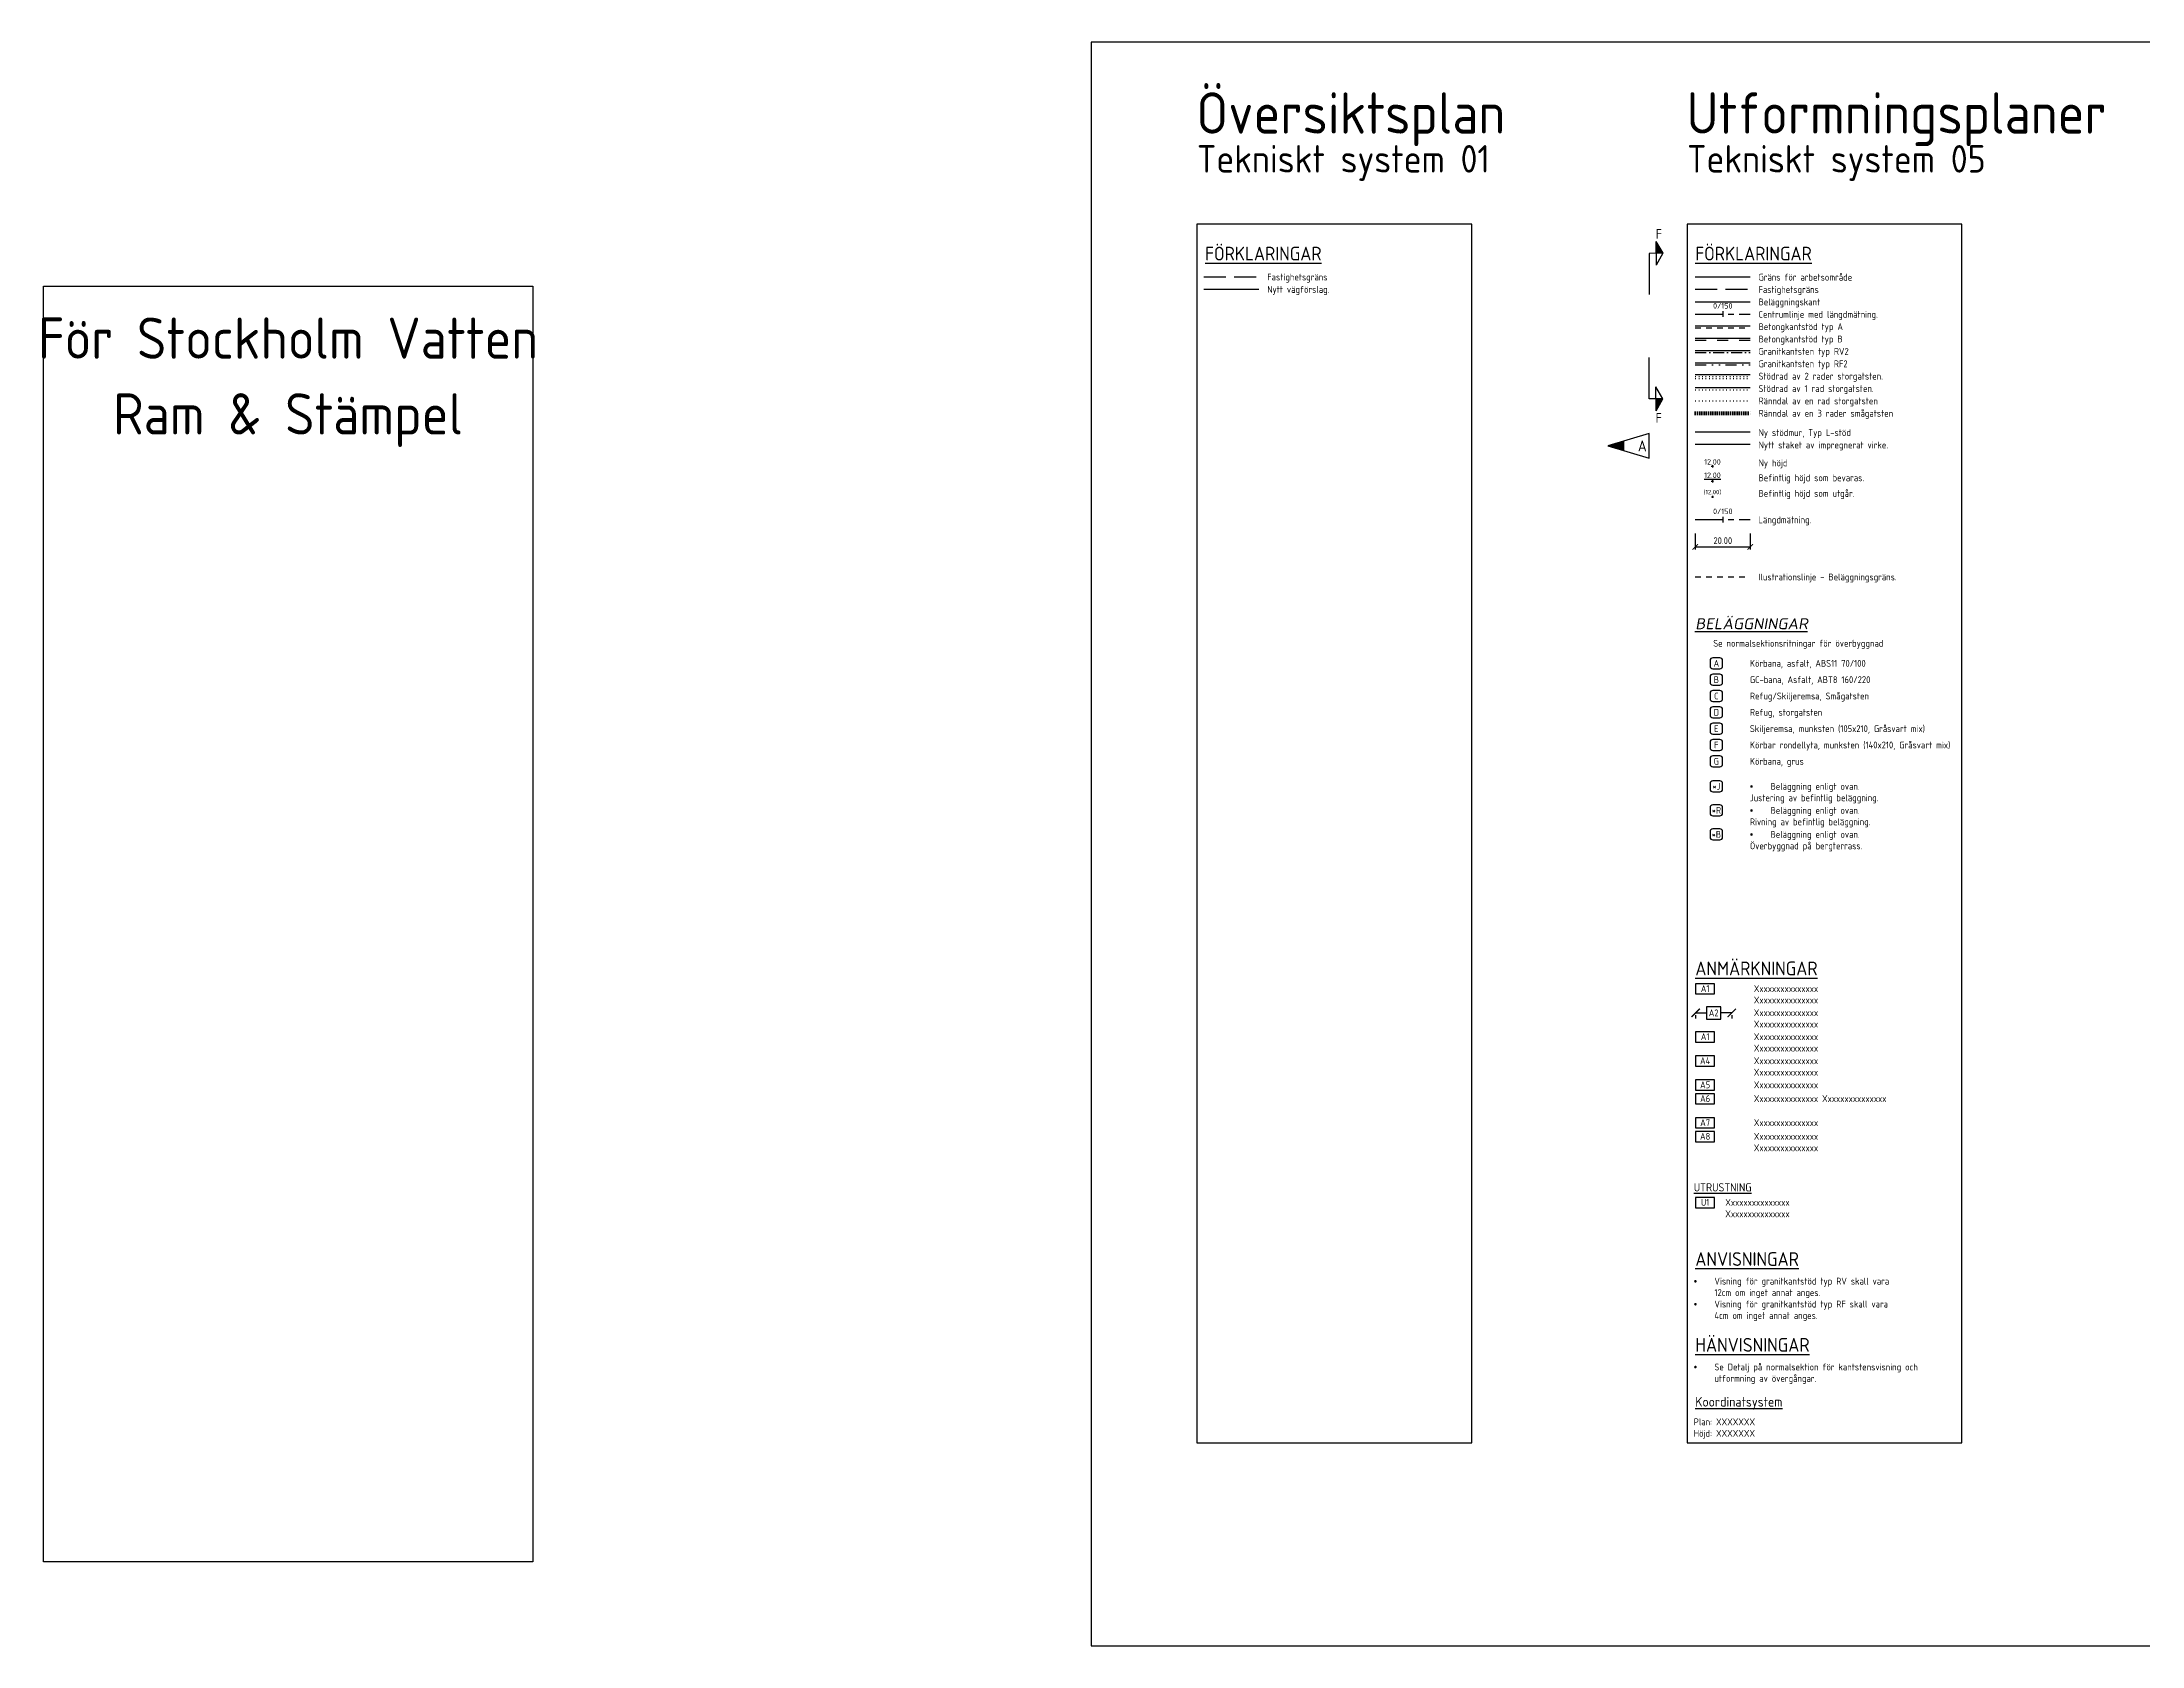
# Model space of a CAD drawing. Header units: metres. Extents: x 162815 to 178081, y 6220705 to 6240819.
# Drawn here: x 167173 to 167937, y 6230575 to 6231158 of the extents above; entities that cross this region are included whole.
import ezdxf
from ezdxf.enums import TextEntityAlignment as Align

# ---------------------------------------------------------------- set-up
doc = ezdxf.new("R2010")
doc.units = ezdxf.units.M
for name, pattern in [('AA_CENTER_4', [6.5, 4, -1, 0.5, -1]), ('AA_DASHED_2', [4, 2, -2]), ('AA_DASHED_4', [8, 4, -4]), ('AA_DIVIDE_4', [11, 4, -2, 0.5, -2, 0.5, -2]), ('AA_DOT_1', [0.8, 0.2, -0.6]), ('AA_DOT_2', [1.25, 0.25, -1]), ('AA_HIDDEN_8', [11, 8, -3]), ('CENTER', [16, 10, -2, 2, -2])]:
    doc.linetypes.add(name, pattern=pattern)
doc.layers.get('Defpoints').update_dxf_attribs({"color": 5})
for name, color, linetype in [('01_txt', 1, 'Continuous'), ('05_anm', 1, 'Continuous'), ('05_b-zniv', 4, 'Continuous'), ('05_beg', 4, 'AA_DASHED_2'), ('05_k-smg', 3, 'AA_DOT_1'), ('05_k-stg', 7, 'AA_DOT_2'), ('05_kbtg-A', 1, 'AA_DASHED_2'), ('05_kbtg-B', 1, 'AA_DASHED_4'), ('05_kgrf2', 1, 'AA_DIVIDE_4'), ('05_kgrv2', 1, 'AA_CENTER_4'), ('05_mått', 7, 'Continuous'), ('05_p_zniv', 1, 'Continuous'), ('05_sektion', 7, 'Continuous'), ('05_staket', 7, 'STK1_LINE'), ('05_stödmur', 7, 'smur'), ('05_T', 5, 'Continuous'), ('05_txt', 1, 'Continuous'), ('05_utr', 4, 'Continuous'), ('05_Öb-typ', 1, 'Continuous'), ('93_ent', 6, 'PLUS_1'), ('93_fast', 7, 'AA_HIDDEN_8'), ('M-311', 4, 'CENTER'), ('M-312A', 3, 'Continuous'), ('M-322B', 3, 'Continuous'), ('REV-A', 6, 'Continuous')]:
    doc.layers.add(name, color=color, linetype=linetype)
doc.styles.add('Iso', font='iso.shx')
doc.linetypes.add('PLUS_1', pattern='A,10,-2,["+",Iso,S=5,R=0,X=-1,Y=-2.5],-2.15', length=14.15)
doc.linetypes.add('smur', pattern='A,5,["/",Iso,S=2.5,R=0,X=-0.7,Y=0],0,["\\",Iso,S=2.5,R=0,X=0.7,Y=0],5', length=10)
doc.linetypes.add('STK1_LINE', pattern='A,10,0,["//",Iso,S=1.5,R=0,X=-1,Y=-0.75]', length=10)
doc.dimstyles.new('Anmärkning$0', dxfattribs={"dimtxt": 2.5, "dimasz": 3, "dimexe": 2, "dimexo": 5, "dimgap": -1, "dimtad": 0, "dimtoh": 1, "dimzin": 0, "dimdsep": 46, "dimtxsty": 'Iso', "dimblk": 'ARCHTICK', "dimcen": 1.5, "dimazin": 0, "dimtfac": 1, "dimtix": 1, "dimtmove": 0, "dimatfit": 3, "dimfxl": 1, "dimtolj": 1, "dimtzin": 0, "dimarcsym": 0})
doc.dimstyles.new('BH90$0', dxfattribs={"dimtxt": 2.5, "dimasz": 2, "dimexe": 1, "dimexo": 5, "dimgap": 1, "dimtad": 1, "dimzin": 0, "dimdsep": 46, "dimtxsty": 'Iso', "dimblk1": 'ARCHTICK', "dimblk2": 'ARCHTICK', "dimsah": 1, "dimcen": 1.5, "dimadec": 0, "dimazin": 0, "dimtfac": 1, "dimtix": 1, "dimtmove": 0, "dimatfit": 3, "dimfxl": 1, "dimtolj": 1, "dimtzin": 0, "dimarcsym": 0})

# ---------------------------------------------------------------- blocks, each defined once
blk = doc.blocks.new('_MSECT')
at = {"color": 3}
blk.add_line((1, 0), (-1, 0), dxfattribs=at)
at = {"style": 'Iso'}
blk.add_attdef('S', text='', height=2, rotation=270, dxfattribs=at).set_placement((2, 0), align=Align.CENTER)
blk = doc.blocks.new('_ANM')
at = {"color": 0}
blk.add_lwpolyline([(-3.46, -1.95), (3.46, -1.95), (3.46, 1.76), (-3.46, 1.76)], close=True, dxfattribs=at)
at = {"color": 4, "style": 'Iso'}
blk.add_attdef('ANM', text='', height=2.5, dxfattribs=at).set_placement((0, 0), align=Align.MIDDLE_CENTER)
blk = doc.blocks.new('_zniv')
at = {"color": 0}
for p, q in [((-0.43, 0), (0.43, 0)), ((0, 0.43), (0, -0.43))]:
    blk.add_line(p, q, dxfattribs=at)
at = {"color": 4, "style": 'Iso'}
blk.add_attdef('ZNIV', text='', height=2, dxfattribs=at).set_placement((0, 0), align=Align.BOTTOM_CENTER)
blk = doc.blocks.new('_ARCHTICK')
at = {"color": 0, "linetype": 'ByBlock', "const_width": 0.15}
blk.add_lwpolyline([(-0.5, -0.5), (0.5, 0.5)], dxfattribs=at)
blk = doc.blocks.new('*D74')
at = {"layer": '05_anm', "color": 0, "lineweight": -2, "transparency": 16777216}
for p, q in [((167783.64, 6230807.09), (167778.34, 6230807.09)), ((167778.34, 6230807.09), (167778.34, 6230802.59)), ((167783.64, 6230802.59), (167783.64, 6230807.09)), ((167774.43, 6230804.84), (167778.34, 6230804.84)), ((167774.43, 6230803.98), (167774.43, 6230802.84)), ((167778.34, 6230802.59), (167783.64, 6230802.59)), ((167787.56, 6230804.84), (167783.64, 6230804.84)), ((167787.56, 6230803.98), (167787.56, 6230802.84))]:
    blk.add_line(p, q, dxfattribs=at)
at = {"layer": 'Defpoints', "color": 0, "transparency": 16777216}
for p in [(167774.43, 6230808.98), (167787.56, 6230808.98), (167787.56, 6230804.84)]:
    blk.add_point(p, dxfattribs=at)
at = {"layer": '05_anm', "color": 0, "lineweight": -2, "transparency": 16777216, "xscale": 3, "yscale": 3, "zscale": 3, "rotation": 180}
blk.add_blockref('_ARCHTICK', (167774.43, 6230804.84), dxfattribs=at)
at = {"layer": '05_anm', "color": 0, "lineweight": -2, "transparency": 16777216, "xscale": 3, "yscale": 3, "zscale": 3}
blk.add_blockref('_ARCHTICK', (167787.56, 6230804.84), dxfattribs=at)
at = {"layer": '05_anm', "color": 0, "transparency": 16777216, "insert": (167780.99, 6230804.84), "char_height": 2.5, "attachment_point": 5, "style": 'Iso'}
blk.add_mtext('\\A1;{\\Fiso;A2}', dxfattribs=at)
blk = doc.blocks.new('*D75')
at = {"layer": '05_mått', "color": 0, "lineweight": -2, "transparency": 16777216}
for p, q in [((167774.31, 6230979.26), (167774.31, 6230973.34)), ((167774.31, 6230974.34), (167794.31, 6230974.34)), ((167794.31, 6230979.26), (167794.31, 6230973.34))]:
    blk.add_line(p, q, dxfattribs=at)
at = {"layer": 'Defpoints', "color": 0, "transparency": 16777216}
for p in [(167774.31, 6230984.26), (167794.31, 6230984.26), (167794.31, 6230974.34)]:
    blk.add_point(p, dxfattribs=at)
at = {"layer": '05_mått', "color": 0, "lineweight": -2, "transparency": 16777216, "xscale": 2, "yscale": 2, "zscale": 2, "rotation": 180}
blk.add_blockref('_ARCHTICK', (167774.31, 6230974.34), dxfattribs=at)
at = {"layer": '05_mått', "color": 0, "lineweight": -2, "transparency": 16777216, "xscale": 2, "yscale": 2, "zscale": 2}
blk.add_blockref('_ARCHTICK', (167794.31, 6230974.34), dxfattribs=at)
at = {"layer": '05_mått', "color": 0, "transparency": 16777216, "insert": (167784.31, 6230976.59), "char_height": 2.5, "attachment_point": 5, "style": 'Iso'}
blk.add_mtext('\\A1;20.00', dxfattribs=at)
blk = doc.blocks.new('_OVERB')
for p, q in [((-2.29, 0.99), (-2.29, -0.99)), ((1.29, 1.99), (-1.29, 1.99)), ((2.29, -0.99), (2.29, 0.99)), ((-1.29, -1.99), (1.29, -1.99))]:
    blk.add_line(p, q)
for centre, start, end in [((-1.29, 0.99), 90, 180), ((1.29, 0.99), 0, 90), ((-1.29, -0.99), 180, 270), ((1.29, -0.99), 270, 0)]:
    blk.add_arc(centre, 1, start, end)
at = {"style": 'Iso'}
blk.add_attdef('NR', text='', height=2.5, dxfattribs=at).set_placement((0, 0), align=Align.MIDDLE_CENTER)
blk = doc.blocks.new('_snitt2')
for p, q in [((-4.33, 2.5), (0, 5)), ((-4.33, 2.5), (4.33, 2.5)), ((0, 5), (4.33, 2.5)), ((0, 5), (0, 0)), ((0, 0), (15, 0))]:
    blk.add_line(p, q)
blk.add_solid([(-4.33, 2.5), (0, 5), (0, 2.5)])
blk = doc.blocks.new('*U61')
at = {"color": 0, "linetype": 'ByBlock'}
for p, q in [((15, 4.5), (0, 0)), ((0, 0), (15, -4.5)), ((15, -4.5), (15, 4.5))]:
    blk.add_line(p, q, dxfattribs=at)
blk.add_solid([(0, 0), (0, 0), (6, 1.8), (6, -1.8)], dxfattribs=at)
at = {"color": 1, "linetype": 'ByBlock', "style": 'Iso', "flags": 1}
for tag, p in [('DWGNO', (17, 5.5)), ('DATE', (17, 0.5)), ('SIGN', (17, -9.5)), ('DESCRIPTION', (17, -4.5))]:
    blk.add_attdef(tag, p, '', height=4, dxfattribs=at)
at = {"color": 1, "linetype": 'ByBlock', "style": 'Iso'}
blk.add_attdef('REVNO', text='', height=4, dxfattribs=at).set_placement((12.5, 0), align=Align.MIDDLE)

msp = doc.modelspace()

# ---------------------------------------------------------------- linework, layer by layer
at = {"layer": '05_beg'}
msp.add_line((167774.307, 6230963.472), (167794.307, 6230963.472), dxfattribs=at)
at = {"layer": '05_k-smg'}
for p, q in [((167774.307, 6231023.509), (167794.307, 6231023.509)), ((167774.307, 6231023.009), (167794.307, 6231023.009)), ((167774.307, 6231022.509), (167794.307, 6231022.509))]:
    msp.add_line(p, q, dxfattribs=at)
at = {"layer": '05_k-stg'}
for p, q in [((167774.307, 6231036.331), (167794.307, 6231036.331)), ((167774.307, 6231035.581), (167794.307, 6231035.581)), ((167774.307, 6231031.509), (167794.307, 6231031.509)), ((167774.307, 6231027.509), (167794.307, 6231027.509))]:
    msp.add_line(p, q, dxfattribs=at)
at = {"layer": '05_kbtg-A'}
msp.add_line((167774.307, 6231054.009), (167794.307, 6231054.009), dxfattribs=at)
at = {"layer": '05_kbtg-B'}
msp.add_line((167774.307, 6231049.509), (167794.307, 6231049.509), dxfattribs=at)
at = {"layer": '05_kgrf2'}
msp.add_line((167774.307, 6231040.509), (167794.307, 6231040.509), dxfattribs=at)
at = {"layer": '05_kgrv2'}
msp.add_line((167774.307, 6231045.009), (167794.307, 6231045.009), dxfattribs=at)
at = {"layer": '05_staket', "flags": 128}
msp.add_lwpolyline([(167774.307, 6231011.732), (167794.307, 6231011.732)], dxfattribs=at)
at = {"layer": '05_stödmur', "ltscale": 0.6}
msp.add_line((167774.307, 6231016.232), (167794.307, 6231016.232), dxfattribs=at)
at = {"layer": '93_ent'}
msp.add_line((167774.307, 6231072.509), (167794.307, 6231072.509), dxfattribs=at)
at = {"layer": '93_fast'}
for p, q in [((167595.564, 6231072.563), (167615.564, 6231072.563)), ((167774.307, 6231068.009), (167794.307, 6231068.009))]:
    msp.add_line(p, q, dxfattribs=at)
at = {"layer": 'Defpoints', "flags": 128}
for points in [[(167554.551, 6230574.576), (169136.487, 6230574.576), (169136.487, 6231157.96), (167554.551, 6231157.96)], [(167592.982, 6231091.684), (167592.982, 6230648.484), (167692.982, 6230648.484), (167692.982, 6231091.684)], [(167771.307, 6231091.684), (167771.307, 6230648.484), (167871.307, 6230648.484), (167871.307, 6231091.684)]]:
    msp.add_lwpolyline(points, close=True, dxfattribs=at)
at = {"layer": 'Defpoints'}
msp.add_lwpolyline([(167173.367, 6231069.163), (167351.367, 6231069.163), (167351.367, 6230605.163), (167173.367, 6230605.163)], close=True, dxfattribs=at)
at = {"layer": 'M-311'}
for p, q in [((167774.307, 6231059.009), (167794.307, 6231059.009)), ((167774.307, 6230984.256), (167794.307, 6230984.256))]:
    msp.add_line(p, q, dxfattribs=at)
at = {"layer": 'M-312A'}
for p, q in [((167595.564, 6231068.063), (167615.564, 6231068.063)), ((167774.307, 6231063.509), (167794.307, 6231063.509)), ((167774.307, 6231054.759), (167794.307, 6231054.759)), ((167774.307, 6231050.259), (167794.307, 6231050.259)), ((167774.307, 6231045.759), (167794.307, 6231045.759)), ((167774.307, 6231041.259), (167794.307, 6231041.259)), ((167774.307, 6231037.081), (167794.307, 6231037.081)), ((167774.307, 6231032.259), (167794.307, 6231032.259))]:
    msp.add_line(p, q, dxfattribs=at)

# ---------------------------------------------------------------- block references
at = {"layer": '05_anm'}
for p, values in [((167777.888, 6230813.684), {'ANM': 'A1'}), ((167777.888, 6230796.184), {'ANM': 'A1'}), ((167777.888, 6230787.434), {'ANM': 'A4'}), ((167777.888, 6230778.684), {'ANM': 'A5'}), ((167777.888, 6230773.684), {'ANM': 'A6'}), ((167777.888, 6230764.934), {'ANM': 'A7'}), ((167777.888, 6230759.934), {'ANM': 'A8'})]:
    msp.add_blockref('_ANM', p, dxfattribs=at).add_auto_attribs(values)
at = {"layer": '05_b-zniv'}
ref = msp.add_blockref('_zniv', (167780.533, 6230998.206), dxfattribs=at)
ref.add_attrib('ZNIV', '%%u12.00', dxfattribs={"layer": '0', "height": 2, "style": 'Iso'}).set_placement((167780.533, 6230998.776), align=Align.BOTTOM_CENTER)
ref = msp.add_blockref('_zniv', (167780.533, 6230992.535), dxfattribs=dict(at, xscale=0.7999999999883585, yscale=0.7999999999883585, zscale=0.7999999999883585))
ref.add_attrib('ZNIV', '(12.00)', dxfattribs={"layer": '0', "height": 1.6, "style": 'Iso'}).set_placement((167780.533, 6230992.991), align=Align.BOTTOM_CENTER)
at = {"layer": '05_p_zniv'}
msp.add_blockref('_zniv', (167780.544, 6231003.638), dxfattribs=at).add_auto_attribs({'ZNIV': '12.00'})
at = {"layer": '05_sektion', "rotation": 270.0858422798256}
msp.add_blockref('_snitt2', (167757.511, 6231081.095), dxfattribs=at)
at = {"layer": '05_sektion', "xscale": -1, "rotation": 270.0858422798256}
msp.add_blockref('_snitt2', (167757.511, 6231028.183), dxfattribs=at)
at = {"layer": '05_utr'}
ref = msp.add_blockref('_ANM', (167777.888, 6230735.932), dxfattribs=at)
ref.add_attrib('ANM', 'U1', dxfattribs={"layer": '0', "color": 1, "height": 2.5, "style": 'Iso'}).set_placement((167777.888, 6230735.932), align=Align.MIDDLE_CENTER)
at = {"layer": '05_Öb-typ'}
for p, values in [((167781.967, 6230931.98), {'NR': 'A'}), ((167781.967, 6230926.04), {'NR': 'B'}), ((167781.967, 6230920.101), {'NR': 'C'}), ((167781.967, 6230914.161), {'NR': 'D'}), ((167781.967, 6230908.222), {'NR': 'E'}), ((167781.967, 6230902.282), {'NR': 'F'}), ((167781.967, 6230896.343), {'NR': 'G'}), ((167781.967, 6230887.235), {'NR': '*J'}), ((167781.967, 6230878.5), {'NR': '*R'}), ((167781.967, 6230869.765), {'NR': '*B'})]:
    msp.add_blockref('_OVERB', p, dxfattribs=at).add_auto_attribs(values)
at = {"layer": 'M-322B', "rotation": 89.99999999833247}
for p in [(167784.307, 6231059.009), (167784.307, 6230984.256)]:
    msp.add_blockref('_MSECT', p, dxfattribs=at).add_auto_attribs({'S': '0/150'})
at = {"layer": 'REV-A'}
ref = msp.add_blockref('*U61', (167742.53, 6231011.043), dxfattribs=at)
ref.add_attrib('REVNO', 'A', dxfattribs={"layer": '0', "color": 1, "linetype": 'ByBlock', "extrusion": (0, 0, -1), "height": 4, "style": 'Iso'}).set_placement((-167755.03, 6231011.043), align=Align.MIDDLE)

# ---------------------------------------------------------------- texts
at = {"layer": '01_txt', "style": 'Iso'}
for s, height, p in [('%%uFÖRKLARINGAR', 5, (167595.982, 6231078.5)), ('Fastighetsgräns', 2.5, (167618.564, 6231071.227)), ('Nytt vägförslag.', 2.5, (167618.564, 6231066.727))]:
    msp.add_text(s, height=height, dxfattribs=at).set_placement(p)
at = {"layer": '05_sektion', "style": 'Iso'}
for p in [(167759.924, 6231086.432), (167759.875, 6231019.489)]:
    msp.add_text('F', height=3.5, rotation=0.085842, dxfattribs=at).set_placement(p)
at = {"layer": '05_T', "color": 3, "style": 'Iso', "oblique": 10, "width": 1.2}
msp.add_text('%%UBELÄGGNINGAR', height=4, dxfattribs=at).set_placement((167774.307, 6230944.389))
at = {"layer": '05_txt', "color": 7, "style": 'Iso'}
for s, p in [('%%uFÖRKLARINGAR', (167774.307, 6231078.5)), ('%%uANMÄRKNINGAR', (167774.307, 6230818.517)), ('%%uANVISNINGAR', (167774.307, 6230712.814)), ('%%uHÄNVISNINGAR', (167774.307, 6230681.603))]:
    msp.add_text(s, height=5, dxfattribs=at).set_placement(p)
at = {"layer": '05_txt', "style": 'Iso'}
for s, height, p in [('Gräns för arbetsområde', 2.5, (167797.307, 6231071.174)), ('Fastighetsgräns', 2.5, (167797.307, 6231066.674)), ('Beläggningskant', 2.5, (167797.307, 6231062.174)), ('Centrumlinje med längdmätning.', 2.5, (167797.307, 6231057.674)), ('Betongkantstöd typ A', 2.5, (167797.307, 6231053.174)), ('Betongkantstöd typ B', 2.5, (167797.307, 6231048.674)), ('Granitkantsten typ RV2', 2.5, (167797.307, 6231044.174)), ('Stödrad av 2 rader storgatsten.', 2.5, (167797.307, 6231035.174)), ('Granitkantsten typ RF2', 2.5, (167797.307, 6231039.674)), ('Stödrad av 1 rad storgatsten.', 2.5, (167797.307, 6231030.674)), ('Ränndal av en rad storgatsten', 2.5, (167797.307, 6231026.174)), ('Ränndal av en 3 rader smågatsten', 2.5, (167797.307, 6231021.674)), ('Ny stödmur, Typ L-stöd', 2.5, (167797.307, 6231014.647)), ('Nytt staket av impregnerat virke.', 2.5, (167797.307, 6231010.147)), ('Ny höjd', 2.5, (167797.307, 6231003.612)), ('Befintlig höjd som bevaras.', 2.5, (167797.307, 6230998.206)), ('Befintlig höjd som utgår.', 2.5, (167797.307, 6230992.535)), ('Längdmätning.', 2.5, (167797.307, 6230982.921)), ('Ilustrationslinje - Beläggningsgräns.', 2.5, (167797.307, 6230962.137)), ('Se normalsektionsritningar för överbyggnad', 2.5, (167780.836, 6230938.03)), ('%%uUTRUSTNING', 3, (167773.752, 6230739.896))]:
    msp.add_text(s, height=height, dxfattribs=at).set_placement(p)
for s, p in [('Körbana, asfalt, ABS11 70/100', (167794.165, 6230931.98)), ('GC-bana, Asfalt, ABT8 160/220', (167794.165, 6230926.04)), ('Refug/Skiljeremsa, Smågatsten', (167794.165, 6230920.101)), ('Refug, storgatsten', (167794.165, 6230914.161)), ('Skiljeremsa, munksten (105x210, Gråsvart mix)', (167794.165, 6230908.222)), ('Körbar rondellyta, munksten (140x210, Gråsvart mix)', (167794.165, 6230902.282)), ('Körbana, grus', (167794.165, 6230896.343))]:
    msp.add_text(s, height=2.5, dxfattribs=at).set_placement(p, align=Align.MIDDLE_LEFT)
at = {"layer": '05_txt', "color": 3, "style": 'Iso'}
msp.add_text('%%uKoordinatsystem', height=3.5, dxfattribs=at).set_placement((167774.307, 6230661.641))
at = {"layer": '05_txt', "char_height": 2.5, "attachment_point": 1, "style": 'Iso'}
for s, insert, width in [('\\pi-7.5,l7.5,t7.5;{\\fSymbol|b0|i0|c2|p18;·^I}Beläggning enligt ovan.^JJustering av befintlig beläggning.', (167794.165, 6230888.485), 71.21267), ('\\pi-7.5,l7.5,t7.5;{\\fSymbol|b0|i0|c2|p18;·^I}Beläggning enligt ovan.^JRivning av befintlig beläggning.', (167794.165, 6230879.75), 71.30318), ('\\pi-7.5,l7.5,t7.5;{\\fSymbol|b0|i0|c2|p18;·^I}Beläggning enligt ovan.^JÖverbyggnad på bergterrass.', (167794.165, 6230871.015), 72.71952), ('Xxxxxxxxxxxxxxx Xxxxxxxxxxxxxxx', (167795.591, 6230814.934), 23.92857), ('Xxxxxxxxxxxxxxx Xxxxxxxxxxxxxxx', (167795.591, 6230806.184), 1.42857), ('Xxxxxxxxxxxxxxx Xxxxxxxxxxxxxxx', (167795.591, 6230797.434), 1.42857), ('Xxxxxxxxxxxxxxx Xxxxxxxxxxxxxxx', (167795.591, 6230788.684), 1.42857), ('Xxxxxxxxxxxxxxx ', (167795.591, 6230779.934), 1.42857), ('Xxxxxxxxxxxxxxx Xxxxxxxxxxxxxxx', (167795.591, 6230774.934), 49.501), ('Xxxxxxxxxxxxxxx ', (167795.591, 6230766.184), 1.42857), ('Xxxxxxxxxxxxxxx Xxxxxxxxxxxxxxx', (167795.591, 6230761.184), 1.42857), ('Xxxxxxxxxxxxxxx Xxxxxxxxxxxxxxx', (167785.214, 6230737.182), 1.42857), ('\\pi-7.5,l7.5,t7.5;{\\fSymbol|b0|i0|c2|p18;·^I}Visning för granitkantstöd typ RV skall vara 12cm om inget annat anges.\\P{\\fSymbol|b0|i0|c2|p18;·^I}Visning för granitkantstöd typ RF skall vara 4cm om inget annat anges.', (167773.752, 6230708.52), 74.64286), ('\\pi-7.5,l7.5,t7.5;{\\fSymbol|b0|i0|c2|p18;·^I}Se Detalj på normalsektion för kantstensvisning och utformning av övergångar.', (167773.752, 6230677.31), 92.32143), ('\\pi-7.5,l7.5,t7.5;Plan: XXXXXXX\\PHöjd: XXXXXXX', (167773.752, 6230657.347), 92.32143)]:
    msp.add_mtext(s, dxfattribs=dict(at, insert=insert, width=width))
at = {"layer": 'Defpoints', "style": 'Iso'}
for s, height, p in [('Översiktsplan', 15, (167592.799, 6231124.632)), ('Utformningsplaner', 15, (167771.125, 6231124.632)), ('Tekniskt system 01', 10, (167592.982, 6231110.471)), ('Tekniskt system 05', 10, (167771.307, 6231110.471))]:
    msp.add_text(s, height=height, dxfattribs=at).set_placement(p)
for s, p in [('För Stockholm Vatten', (167262.367, 6231042.755)), ('Ram & Stämpel', (167262.367, 6231015.208))]:
    msp.add_text(s, height=15, dxfattribs=at).set_placement(p, align=Align.CENTER)

# ---------------------------------------------------------------- dimensions: what is measured, and where the dimension line sits
at = {"layer": '05_anm'}
dim = msp.add_linear_dim(base=(167787.56, 6230804.838), p1=(167774.426, 6230808.982), p2=(167787.56, 6230808.982), text='{\\Fiso;A2}', dimstyle='Anmärkning$0', override={"dimscale": 1}, dxfattribs=at)
dim.commit()
dim.dimension.update_dxf_attribs({"geometry": '*D74', "text_midpoint": (167780.993, 6230804.838)})
at = {"layer": '05_mått'}
dim = msp.add_linear_dim(base=(167794.307, 6230974.344), p1=(167774.307, 6230984.256), p2=(167794.307, 6230984.256), dimstyle='BH90$0', override={"dimscale": 1}, dxfattribs=at)
dim.commit()
dim.dimension.update_dxf_attribs({"geometry": '*D75', "text_midpoint": (167784.307, 6230976.594)})

doc.saveas('drawing.dxf')
